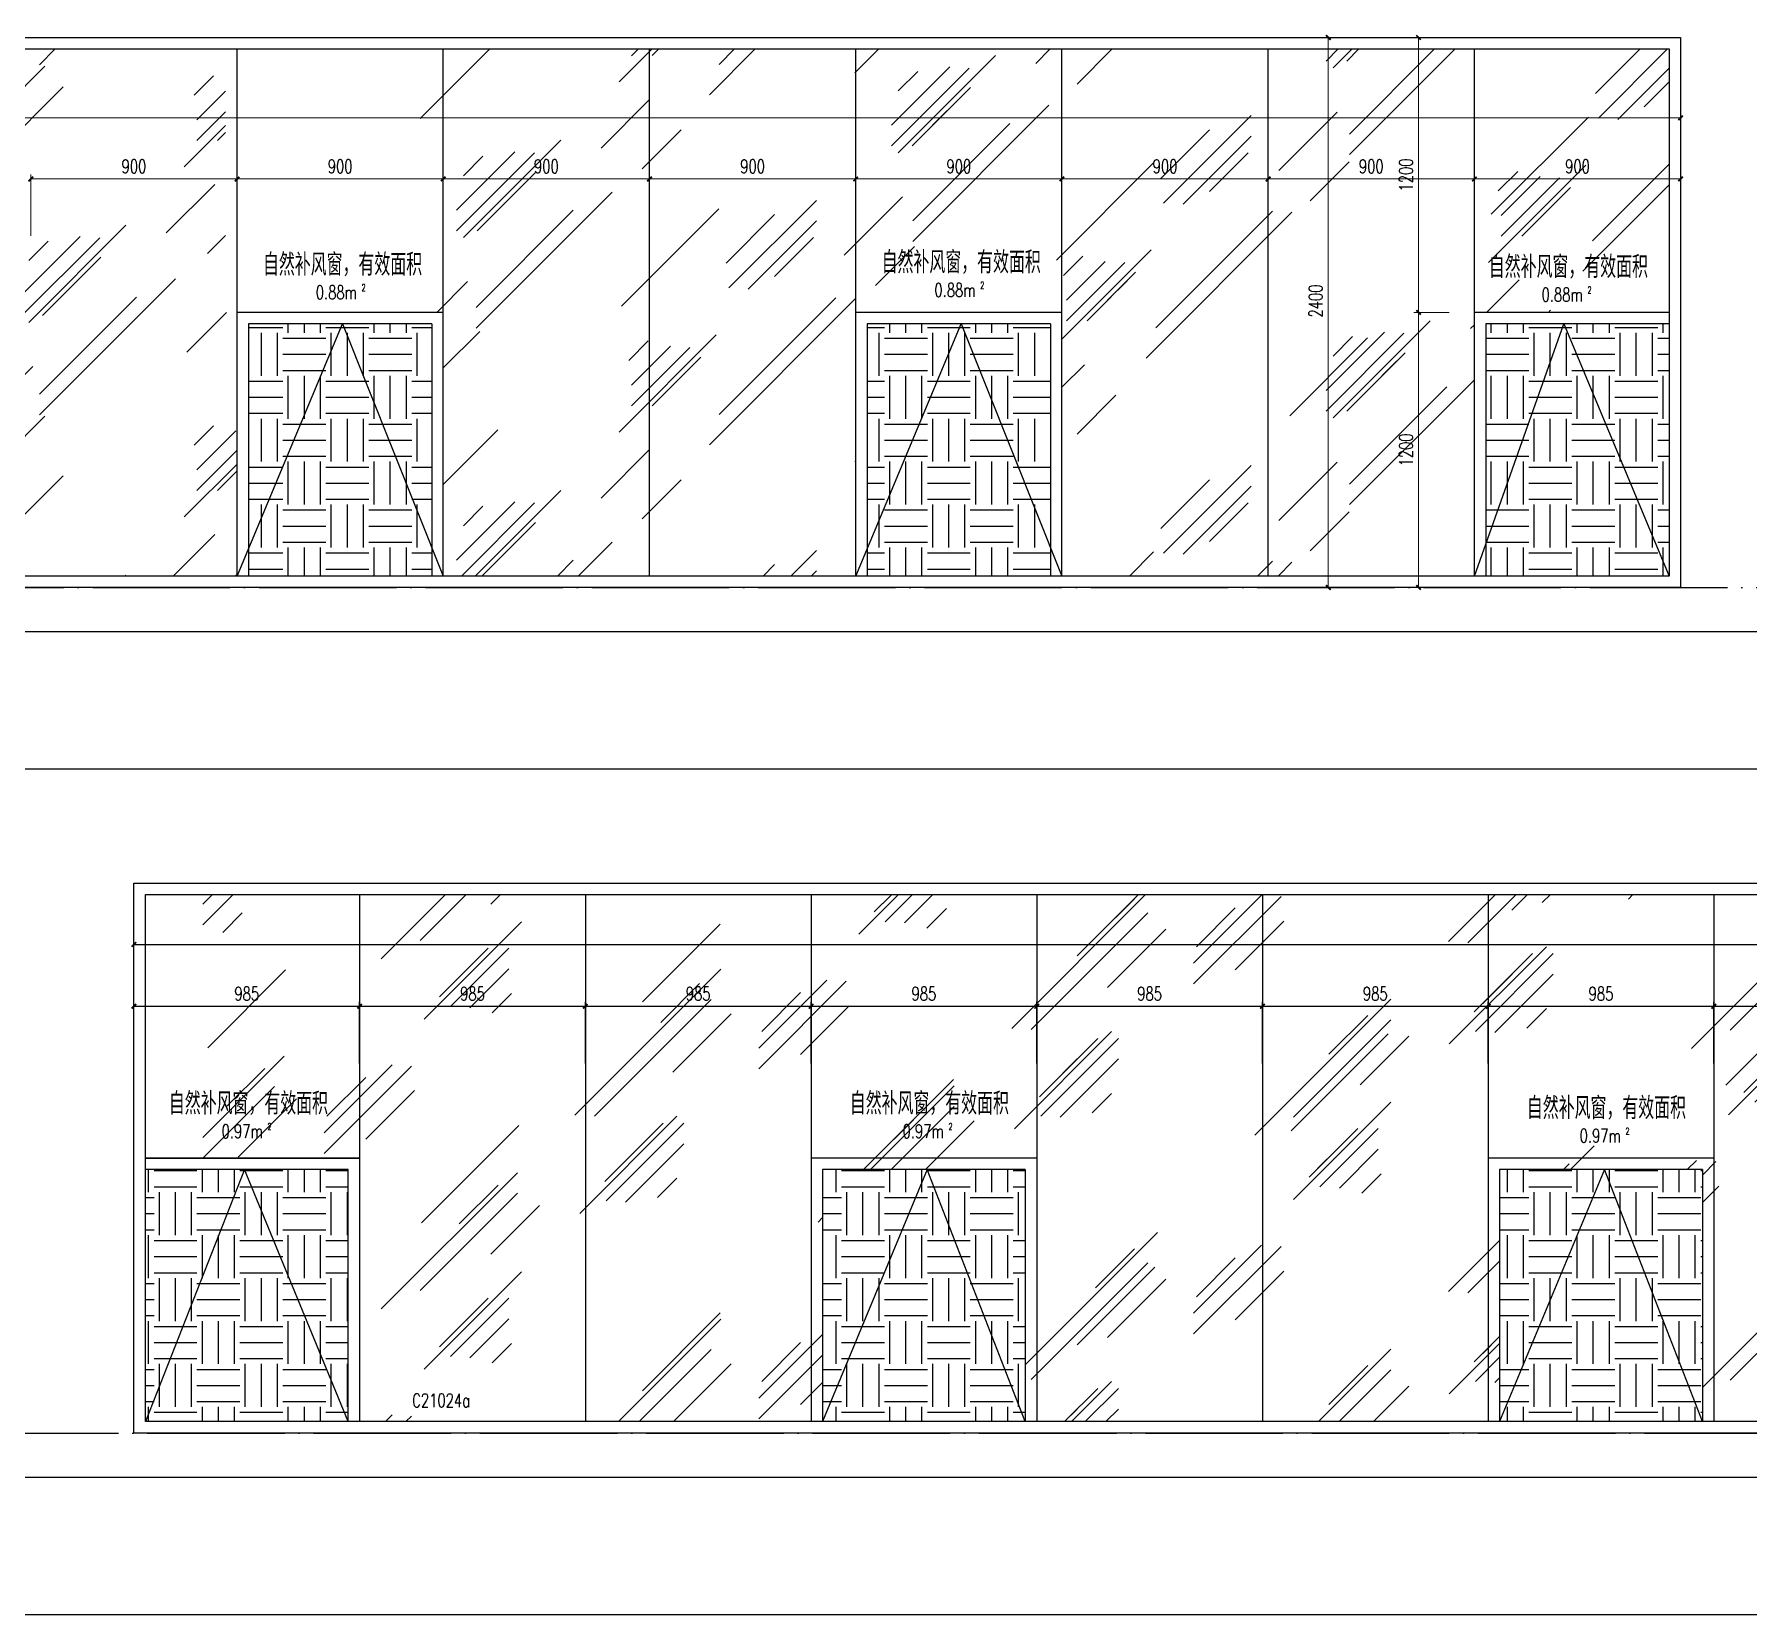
# Model space of a CAD drawing. Extents: x -4210259 to 293730, y -7499 to 868879.
# Drawn here: x -165335 to -157857, y 428820 to 435717 of the extents above; entities that cross this region are included whole.
import ezdxf

# ---------------------------------------------------------------- set-up
doc = ezdxf.new("R2010")
doc.units = 0
doc.header["$LTSCALE"] = 1000
doc.header["$MEASUREMENT"] = 0
doc.linetypes.add('DOTE', pattern=[2.42, 2, -0.2, 0.02, -0.2])
doc.layers.get('Defpoints').update_dxf_attribs({"color": 210})
for name, color, linetype in [('A-AXIS-DOTE', 14, 'DOTE'), ('A-CURTAIN', 134, 'Continuous'), ('A-LIN-V', 9, 'Continuous'), ('A-WINDOW', 140, 'Continuous'), ('A-门窗表显示尺寸', 160, 'Continuous'), ('SPACE_HATCH', 8, 'Continuous'), ('参考线', 8, 'Continuous')]:
    doc.layers.add(name, color=color, linetype=linetype)
doc.layers.add('A-WALL-HATCH', color=8, linetype='Continuous', lineweight=13)
doc.layers.add('A-加建区域', color=47, linetype='Continuous', plot=False)
doc.styles.add('_TCH_SPACE', font='SIMPLEX', dxfattribs={"height": 5, "bigfont": 'GBCBIG'})
doc.styles.add('A-DIM_T3', font='SIMPLEX', dxfattribs={"width": 0.705882, "bigfont": 'GBCBIG'})
doc.styles.add('A-STANDARD', font='SIMPLEX', dxfattribs={"bigfont": 'GBCBIG'})
doc.dimstyles.new('A-DIM&&20', dxfattribs={"dimtxt": 59.5, "dimasz": 20, "dimexe": 20, "dimexo": 20, "dimgap": 25.25, "dimtad": 1, "dimdec": 0, "dimzin": 0, "dimdsep": 46, "dimtxsty": 'A-DIM_T3', "dimblk": 'ARCHTICK', "dimcen": 0.09, "dimclrt": 7, "dimazin": 2, "dimtfac": 1, "dimtdec": 0, "dimtix": 1, "dimtmove": 2, "dimatfit": 3, "dimfxl": 0, "dimtolj": 1, "dimtzin": 0, "dimarcsym": 0})
pattern_1 = [(0, (0, 0), (187.5, 187.5), [187.5, -187.5]), (0, (0, 70.31), (187.5, 187.5), [187.5, -187.5]), (0, (0, 140.62), (187.5, 187.5), [187.5, -187.5]), (90, (23.44, 164.06), (-187.5, 187.5), [187.5, -187.5]), (90, (93.75, 164.06), (-187.5, 187.5), [187.5, -187.5]), (90, (164.06, 164.06), (-187.5, 187.5), [187.5, -187.5])]

# ---------------------------------------------------------------- blocks, each defined once
blk = doc.blocks.new('_ArchTick')
at = {"color": 0, "linetype": 'ByBlock', "const_width": 0.4}
blk.add_lwpolyline([(-0.5, -0.5), (0.5, 0.5)], dxfattribs=at)
blk = doc.blocks.new('*D1482')
at = {"layer": 'A-门窗表显示尺寸', "color": 0, "lineweight": -2}
for p, q in [((88599.3, 519122.5), (88599.3, 519390)), ((88599.3, 519370), (109599.3, 519370)), ((109599.3, 519122.5), (109599.3, 519390))]:
    blk.add_line(p, q, dxfattribs=at)
at = {"layer": 'Defpoints', "color": 0}
for p in [(109599.3, 519370), (88599.3, 519102.5), (109599.3, 519102.5)]:
    blk.add_point(p, dxfattribs=at)
at = {"layer": 'A-门窗表显示尺寸', "color": 0, "lineweight": -2, "xscale": 20, "yscale": 20, "zscale": 20, "rotation": 180}
blk.add_blockref('_ArchTick', (88599.3, 519370), dxfattribs=at)
at = {"layer": 'A-门窗表显示尺寸', "color": 0, "lineweight": -2, "xscale": 20, "yscale": 20, "zscale": 20}
blk.add_blockref('_ArchTick', (109599.3, 519370), dxfattribs=at)
at = {"layer": 'A-门窗表显示尺寸', "color": 7, "insert": (99099.3, 519425), "char_height": 59.5, "attachment_point": 5, "style": 'A-DIM_T3'}
blk.add_mtext('\\A1;21000', dxfattribs=at)
blk = doc.blocks.new('*D1497')
at = {"layer": 'A-门窗表显示尺寸', "color": 0, "lineweight": -2}
for p, q in [((95494.3, 518850), (95494.3, 519120)), ((95494.3, 519100), (96479.3, 519100)), ((96479.3, 518850), (96479.3, 519120))]:
    blk.add_line(p, q, dxfattribs=at)
at = {"layer": 'Defpoints', "color": 0}
for p in [(96479.3, 519100), (95494.3, 518830), (96479.3, 518830)]:
    blk.add_point(p, dxfattribs=at)
at = {"layer": 'A-门窗表显示尺寸', "color": 0, "lineweight": -2, "xscale": 20, "yscale": 20, "zscale": 20, "rotation": 180}
blk.add_blockref('_ArchTick', (95494.3, 519100), dxfattribs=at)
at = {"layer": 'A-门窗表显示尺寸', "color": 0, "lineweight": -2, "xscale": 20, "yscale": 20, "zscale": 20}
blk.add_blockref('_ArchTick', (96479.3, 519100), dxfattribs=at)
at = {"layer": 'A-门窗表显示尺寸', "color": 7, "insert": (95986.8, 519155), "char_height": 59.5, "attachment_point": 5, "style": 'A-DIM_T3'}
blk.add_mtext('\\A1;985', dxfattribs=at)
blk = doc.blocks.new('*D1498')
at = {"layer": 'A-门窗表显示尺寸', "color": 0, "lineweight": -2}
for p, q in [((94509.3, 518850), (94509.3, 519120)), ((94509.3, 519100), (95494.3, 519100)), ((95494.3, 518850), (95494.3, 519120))]:
    blk.add_line(p, q, dxfattribs=at)
at = {"layer": 'Defpoints', "color": 0}
for p in [(95494.3, 519100), (94509.3, 518830), (95494.3, 518830)]:
    blk.add_point(p, dxfattribs=at)
at = {"layer": 'A-门窗表显示尺寸', "color": 0, "lineweight": -2, "xscale": 20, "yscale": 20, "zscale": 20, "rotation": 180}
blk.add_blockref('_ArchTick', (94509.3, 519100), dxfattribs=at)
at = {"layer": 'A-门窗表显示尺寸', "color": 0, "lineweight": -2, "xscale": 20, "yscale": 20, "zscale": 20}
blk.add_blockref('_ArchTick', (95494.3, 519100), dxfattribs=at)
at = {"layer": 'A-门窗表显示尺寸', "color": 7, "insert": (95001.8, 519155), "char_height": 59.5, "attachment_point": 5, "style": 'A-DIM_T3'}
blk.add_mtext('\\A1;985', dxfattribs=at)
blk = doc.blocks.new('*D1499')
at = {"layer": 'A-门窗表显示尺寸', "color": 0, "lineweight": -2}
for p, q in [((93524.3, 518850), (93524.3, 519120)), ((93524.3, 519100), (94509.3, 519100)), ((94509.3, 518850), (94509.3, 519120))]:
    blk.add_line(p, q, dxfattribs=at)
at = {"layer": 'Defpoints', "color": 0}
for p in [(94509.3, 519100), (93524.3, 518830), (94509.3, 518830)]:
    blk.add_point(p, dxfattribs=at)
at = {"layer": 'A-门窗表显示尺寸', "color": 0, "lineweight": -2, "xscale": 20, "yscale": 20, "zscale": 20, "rotation": 180}
blk.add_blockref('_ArchTick', (93524.3, 519100), dxfattribs=at)
at = {"layer": 'A-门窗表显示尺寸', "color": 0, "lineweight": -2, "xscale": 20, "yscale": 20, "zscale": 20}
blk.add_blockref('_ArchTick', (94509.3, 519100), dxfattribs=at)
at = {"layer": 'A-门窗表显示尺寸', "color": 7, "insert": (94016.8, 519155), "char_height": 59.5, "attachment_point": 5, "style": 'A-DIM_T3'}
blk.add_mtext('\\A1;985', dxfattribs=at)
blk = doc.blocks.new('*D1500')
at = {"layer": 'A-门窗表显示尺寸', "color": 0, "lineweight": -2}
for p, q in [((92539.3, 518850), (92539.3, 519120)), ((92539.3, 519100), (93524.3, 519100)), ((93524.3, 518850), (93524.3, 519120))]:
    blk.add_line(p, q, dxfattribs=at)
at = {"layer": 'Defpoints', "color": 0}
for p in [(93524.3, 519100), (92539.3, 518830), (93524.3, 518830)]:
    blk.add_point(p, dxfattribs=at)
at = {"layer": 'A-门窗表显示尺寸', "color": 0, "lineweight": -2, "xscale": 20, "yscale": 20, "zscale": 20, "rotation": 180}
blk.add_blockref('_ArchTick', (92539.3, 519100), dxfattribs=at)
at = {"layer": 'A-门窗表显示尺寸', "color": 0, "lineweight": -2, "xscale": 20, "yscale": 20, "zscale": 20}
blk.add_blockref('_ArchTick', (93524.3, 519100), dxfattribs=at)
at = {"layer": 'A-门窗表显示尺寸', "color": 7, "insert": (93031.8, 519155), "char_height": 59.5, "attachment_point": 5, "style": 'A-DIM_T3'}
blk.add_mtext('\\A1;985', dxfattribs=at)
blk = doc.blocks.new('*D1501')
at = {"layer": 'A-门窗表显示尺寸', "color": 0, "lineweight": -2}
for p, q in [((91554.3, 518850), (91554.3, 519120)), ((91554.3, 519100), (92539.3, 519100)), ((92539.3, 518850), (92539.3, 519120))]:
    blk.add_line(p, q, dxfattribs=at)
at = {"layer": 'Defpoints', "color": 0}
for p in [(92539.3, 519100), (91554.3, 518830), (92539.3, 518830)]:
    blk.add_point(p, dxfattribs=at)
at = {"layer": 'A-门窗表显示尺寸', "color": 0, "lineweight": -2, "xscale": 20, "yscale": 20, "zscale": 20, "rotation": 180}
blk.add_blockref('_ArchTick', (91554.3, 519100), dxfattribs=at)
at = {"layer": 'A-门窗表显示尺寸', "color": 0, "lineweight": -2, "xscale": 20, "yscale": 20, "zscale": 20}
blk.add_blockref('_ArchTick', (92539.3, 519100), dxfattribs=at)
at = {"layer": 'A-门窗表显示尺寸', "color": 7, "insert": (92046.8, 519155), "char_height": 59.5, "attachment_point": 5, "style": 'A-DIM_T3'}
blk.add_mtext('\\A1;985', dxfattribs=at)
blk = doc.blocks.new('*D1502')
at = {"layer": 'A-门窗表显示尺寸', "color": 0, "lineweight": -2}
for p, q in [((90569.3, 518850), (90569.3, 519120)), ((90569.3, 519100), (91554.3, 519100)), ((91554.3, 518850), (91554.3, 519120))]:
    blk.add_line(p, q, dxfattribs=at)
at = {"layer": 'Defpoints', "color": 0}
for p in [(91554.3, 519100), (90569.3, 518830), (91554.3, 518830)]:
    blk.add_point(p, dxfattribs=at)
at = {"layer": 'A-门窗表显示尺寸', "color": 0, "lineweight": -2, "xscale": 20, "yscale": 20, "zscale": 20, "rotation": 180}
blk.add_blockref('_ArchTick', (90569.3, 519100), dxfattribs=at)
at = {"layer": 'A-门窗表显示尺寸', "color": 0, "lineweight": -2, "xscale": 20, "yscale": 20, "zscale": 20}
blk.add_blockref('_ArchTick', (91554.3, 519100), dxfattribs=at)
at = {"layer": 'A-门窗表显示尺寸', "color": 7, "insert": (91061.8, 519155), "char_height": 59.5, "attachment_point": 5, "style": 'A-DIM_T3'}
blk.add_mtext('\\A1;985', dxfattribs=at)
blk = doc.blocks.new('*D1503')
at = {"layer": 'A-门窗表显示尺寸', "color": 0, "lineweight": -2}
for p, q in [((89584.3, 518850), (89584.3, 519120)), ((89584.3, 519100), (90569.3, 519100)), ((90569.3, 518850), (90569.3, 519120))]:
    blk.add_line(p, q, dxfattribs=at)
at = {"layer": 'Defpoints', "color": 0}
for p in [(90569.3, 519100), (89584.3, 518830), (90569.3, 518830)]:
    blk.add_point(p, dxfattribs=at)
at = {"layer": 'A-门窗表显示尺寸', "color": 0, "lineweight": -2, "xscale": 20, "yscale": 20, "zscale": 20, "rotation": 180}
blk.add_blockref('_ArchTick', (89584.3, 519100), dxfattribs=at)
at = {"layer": 'A-门窗表显示尺寸', "color": 0, "lineweight": -2, "xscale": 20, "yscale": 20, "zscale": 20}
blk.add_blockref('_ArchTick', (90569.3, 519100), dxfattribs=at)
at = {"layer": 'A-门窗表显示尺寸', "color": 7, "insert": (90076.8, 519155), "char_height": 59.5, "attachment_point": 5, "style": 'A-DIM_T3'}
blk.add_mtext('\\A1;985', dxfattribs=at)
blk = doc.blocks.new('*D1504')
at = {"layer": 'A-门窗表显示尺寸', "color": 0, "lineweight": -2}
for p, q in [((88599.3, 518850), (88599.3, 519120)), ((88599.3, 519100), (89584.3, 519100)), ((89584.3, 518850), (89584.3, 519120))]:
    blk.add_line(p, q, dxfattribs=at)
at = {"layer": 'Defpoints', "color": 0}
for p in [(89584.3, 519100), (88599.3, 518830), (89584.3, 518830)]:
    blk.add_point(p, dxfattribs=at)
at = {"layer": 'A-门窗表显示尺寸', "color": 0, "lineweight": -2, "xscale": 20, "yscale": 20, "zscale": 20, "rotation": 180}
blk.add_blockref('_ArchTick', (88599.3, 519100), dxfattribs=at)
at = {"layer": 'A-门窗表显示尺寸', "color": 0, "lineweight": -2, "xscale": 20, "yscale": 20, "zscale": 20}
blk.add_blockref('_ArchTick', (89584.3, 519100), dxfattribs=at)
at = {"layer": 'A-门窗表显示尺寸', "color": 7, "insert": (89091.8, 519155), "char_height": 59.5, "attachment_point": 5, "style": 'A-DIM_T3'}
blk.add_mtext('\\A1;985', dxfattribs=at)
blk = doc.blocks.new('*D1455')
at = {"layer": 'A-门窗表显示尺寸', "color": 0, "lineweight": -2}
for p, q in [((-182799.3, 543090.6), (-182799.3, 543358.1)), ((-161899.3, 543090.6), (-161899.3, 543358.1)), ((-182799.3, 543338.1), (-161899.3, 543338.1))]:
    blk.add_line(p, q, dxfattribs=at)
at = {"layer": 'Defpoints', "color": 0}
for p in [(-161899.3, 543338.1), (-182799.3, 543070.6), (-161899.3, 543070.6)]:
    blk.add_point(p, dxfattribs=at)
at = {"layer": 'A-门窗表显示尺寸', "color": 0, "lineweight": -2, "xscale": 20, "yscale": 20, "zscale": 20, "rotation": 180}
blk.add_blockref('_ArchTick', (-182799.3, 543338.1), dxfattribs=at)
at = {"layer": 'A-门窗表显示尺寸', "color": 0, "lineweight": -2, "xscale": 20, "yscale": 20, "zscale": 20}
blk.add_blockref('_ArchTick', (-161899.3, 543338.1), dxfattribs=at)
at = {"layer": 'A-门窗表显示尺寸', "color": 7, "insert": (-172349.3, 543393.1), "char_height": 59.5, "attachment_point": 5, "style": 'A-DIM_T3'}
blk.add_mtext('\\A1;20900', dxfattribs=at)
blk = doc.blocks.new('*D1456')
at = {"layer": 'A-门窗表显示尺寸', "color": 0, "lineweight": -2}
for p, q in [((-162909.3, 542489.4), (-163063.1, 542489.4)), ((-163043.1, 541289.4), (-163043.1, 542489.4)), ((-162909.3, 541289.4), (-163063.1, 541289.4))]:
    blk.add_line(p, q, dxfattribs=at)
at = {"layer": 'Defpoints', "color": 0}
for p in [(-163043.1, 542489.4), (-162889.3, 542489.4), (-162889.3, 541289.4)]:
    blk.add_point(p, dxfattribs=at)
at = {"layer": 'A-门窗表显示尺寸', "color": 0, "lineweight": -2, "xscale": 20, "yscale": 20, "zscale": 20}
for p, rotation in [((-163043.1, 542489.4), 90), ((-163043.1, 541289.4), 270)]:
    blk.add_blockref('_ArchTick', p, dxfattribs=dict(at, rotation=rotation))
at = {"layer": 'A-门窗表显示尺寸', "color": 7, "insert": (-163098.1, 541889.4), "char_height": 59.5, "attachment_point": 5, "rotation": 90, "style": 'A-DIM_T3'}
blk.add_mtext('\\A1;1200', dxfattribs=at)
blk = doc.blocks.new('*D1457')
at = {"layer": 'A-门窗表显示尺寸', "color": 0, "lineweight": -2}
for p, q in [((-162909.3, 543689.4), (-163063.1, 543689.4)), ((-163043.1, 542489.4), (-163043.1, 543689.4)), ((-162909.3, 542489.4), (-163063.1, 542489.4))]:
    blk.add_line(p, q, dxfattribs=at)
at = {"layer": 'Defpoints', "color": 0}
for p in [(-163043.1, 543689.4), (-162889.3, 543689.4), (-162889.3, 542489.4)]:
    blk.add_point(p, dxfattribs=at)
at = {"layer": 'A-门窗表显示尺寸', "color": 0, "lineweight": -2, "xscale": 20, "yscale": 20, "zscale": 20}
for p, rotation in [((-163043.1, 543689.4), 90), ((-163043.1, 542489.4), 270)]:
    blk.add_blockref('_ArchTick', p, dxfattribs=dict(at, rotation=rotation))
at = {"layer": 'A-门窗表显示尺寸', "color": 7, "insert": (-163098.1, 543089.4), "char_height": 59.5, "attachment_point": 5, "rotation": 90, "style": 'A-DIM_T3'}
blk.add_mtext('\\A1;1200', dxfattribs=at)
blk = doc.blocks.new('*D1458')
at = {"layer": 'A-门窗表显示尺寸', "color": 0, "lineweight": -2}
for p, q in [((-162799.3, 542824.5), (-162799.3, 543091.9)), ((-162799.3, 543071.9), (-161899.3, 543071.9)), ((-161899.3, 542824.5), (-161899.3, 543091.9))]:
    blk.add_line(p, q, dxfattribs=at)
at = {"layer": 'Defpoints', "color": 0}
for p in [(-161899.3, 543071.9), (-162799.3, 542804.5), (-161899.3, 542804.5)]:
    blk.add_point(p, dxfattribs=at)
at = {"layer": 'A-门窗表显示尺寸', "color": 0, "lineweight": -2, "xscale": 20, "yscale": 20, "zscale": 20, "rotation": 180}
blk.add_blockref('_ArchTick', (-162799.3, 543071.9), dxfattribs=at)
at = {"layer": 'A-门窗表显示尺寸', "color": 0, "lineweight": -2, "xscale": 20, "yscale": 20, "zscale": 20}
blk.add_blockref('_ArchTick', (-161899.3, 543071.9), dxfattribs=at)
at = {"layer": 'A-门窗表显示尺寸', "color": 7, "insert": (-162349.3, 543126.9), "char_height": 59.5, "attachment_point": 5, "style": 'A-DIM_T3'}
blk.add_mtext('\\A1;900', dxfattribs=at)
blk = doc.blocks.new('*D1459')
at = {"layer": 'A-门窗表显示尺寸', "color": 0, "lineweight": -2}
for p, q in [((-163699.3, 542824.5), (-163699.3, 543091.9)), ((-163699.3, 543071.9), (-162799.3, 543071.9)), ((-162799.3, 542824.5), (-162799.3, 543091.9))]:
    blk.add_line(p, q, dxfattribs=at)
at = {"layer": 'Defpoints', "color": 0}
for p in [(-162799.3, 543071.9), (-163699.3, 542804.5), (-162799.3, 542804.5)]:
    blk.add_point(p, dxfattribs=at)
at = {"layer": 'A-门窗表显示尺寸', "color": 0, "lineweight": -2, "xscale": 20, "yscale": 20, "zscale": 20, "rotation": 180}
blk.add_blockref('_ArchTick', (-163699.3, 543071.9), dxfattribs=at)
at = {"layer": 'A-门窗表显示尺寸', "color": 0, "lineweight": -2, "xscale": 20, "yscale": 20, "zscale": 20}
blk.add_blockref('_ArchTick', (-162799.3, 543071.9), dxfattribs=at)
at = {"layer": 'A-门窗表显示尺寸', "color": 7, "insert": (-163249.3, 543126.9), "char_height": 59.5, "attachment_point": 5, "style": 'A-DIM_T3'}
blk.add_mtext('\\A1;900', dxfattribs=at)
blk = doc.blocks.new('*D1460')
at = {"layer": 'A-门窗表显示尺寸', "color": 0, "lineweight": -2}
for p, q in [((-164599.3, 542824.5), (-164599.3, 543091.9)), ((-164599.3, 543071.9), (-163699.3, 543071.9)), ((-163699.3, 542824.5), (-163699.3, 543091.9))]:
    blk.add_line(p, q, dxfattribs=at)
at = {"layer": 'Defpoints', "color": 0}
for p in [(-163699.3, 543071.9), (-164599.3, 542804.5), (-163699.3, 542804.5)]:
    blk.add_point(p, dxfattribs=at)
at = {"layer": 'A-门窗表显示尺寸', "color": 0, "lineweight": -2, "xscale": 20, "yscale": 20, "zscale": 20, "rotation": 180}
blk.add_blockref('_ArchTick', (-164599.3, 543071.9), dxfattribs=at)
at = {"layer": 'A-门窗表显示尺寸', "color": 0, "lineweight": -2, "xscale": 20, "yscale": 20, "zscale": 20}
blk.add_blockref('_ArchTick', (-163699.3, 543071.9), dxfattribs=at)
at = {"layer": 'A-门窗表显示尺寸', "color": 7, "insert": (-164149.3, 543126.9), "char_height": 59.5, "attachment_point": 5, "style": 'A-DIM_T3'}
blk.add_mtext('\\A1;900', dxfattribs=at)
blk = doc.blocks.new('*D1461')
at = {"layer": 'A-门窗表显示尺寸', "color": 0, "lineweight": -2}
for p, q in [((-165499.3, 542824.5), (-165499.3, 543091.9)), ((-165499.3, 543071.9), (-164599.3, 543071.9)), ((-164599.3, 542824.5), (-164599.3, 543091.9))]:
    blk.add_line(p, q, dxfattribs=at)
at = {"layer": 'Defpoints', "color": 0}
for p in [(-164599.3, 543071.9), (-165499.3, 542804.5), (-164599.3, 542804.5)]:
    blk.add_point(p, dxfattribs=at)
at = {"layer": 'A-门窗表显示尺寸', "color": 0, "lineweight": -2, "xscale": 20, "yscale": 20, "zscale": 20, "rotation": 180}
blk.add_blockref('_ArchTick', (-165499.3, 543071.9), dxfattribs=at)
at = {"layer": 'A-门窗表显示尺寸', "color": 0, "lineweight": -2, "xscale": 20, "yscale": 20, "zscale": 20}
blk.add_blockref('_ArchTick', (-164599.3, 543071.9), dxfattribs=at)
at = {"layer": 'A-门窗表显示尺寸', "color": 7, "insert": (-165049.3, 543126.9), "char_height": 59.5, "attachment_point": 5, "style": 'A-DIM_T3'}
blk.add_mtext('\\A1;900', dxfattribs=at)
blk = doc.blocks.new('*D1462')
at = {"layer": 'A-门窗表显示尺寸', "color": 0, "lineweight": -2}
for p, q in [((-166399.3, 542824.5), (-166399.3, 543091.9)), ((-166399.3, 543071.9), (-165499.3, 543071.9)), ((-165499.3, 542824.5), (-165499.3, 543091.9))]:
    blk.add_line(p, q, dxfattribs=at)
at = {"layer": 'Defpoints', "color": 0}
for p in [(-165499.3, 543071.9), (-166399.3, 542804.5), (-165499.3, 542804.5)]:
    blk.add_point(p, dxfattribs=at)
at = {"layer": 'A-门窗表显示尺寸', "color": 0, "lineweight": -2, "xscale": 20, "yscale": 20, "zscale": 20, "rotation": 180}
blk.add_blockref('_ArchTick', (-166399.3, 543071.9), dxfattribs=at)
at = {"layer": 'A-门窗表显示尺寸', "color": 0, "lineweight": -2, "xscale": 20, "yscale": 20, "zscale": 20}
blk.add_blockref('_ArchTick', (-165499.3, 543071.9), dxfattribs=at)
at = {"layer": 'A-门窗表显示尺寸', "color": 7, "insert": (-165949.3, 543126.9), "char_height": 59.5, "attachment_point": 5, "style": 'A-DIM_T3'}
blk.add_mtext('\\A1;900', dxfattribs=at)
blk = doc.blocks.new('*D1463')
at = {"layer": 'A-门窗表显示尺寸', "color": 0, "lineweight": -2}
for p, q in [((-167299.3, 542824.5), (-167299.3, 543091.9)), ((-167299.3, 543071.9), (-166399.3, 543071.9)), ((-166399.3, 542824.5), (-166399.3, 543091.9))]:
    blk.add_line(p, q, dxfattribs=at)
at = {"layer": 'Defpoints', "color": 0}
for p in [(-166399.3, 543071.9), (-167299.3, 542804.5), (-166399.3, 542804.5)]:
    blk.add_point(p, dxfattribs=at)
at = {"layer": 'A-门窗表显示尺寸', "color": 0, "lineweight": -2, "xscale": 20, "yscale": 20, "zscale": 20, "rotation": 180}
blk.add_blockref('_ArchTick', (-167299.3, 543071.9), dxfattribs=at)
at = {"layer": 'A-门窗表显示尺寸', "color": 0, "lineweight": -2, "xscale": 20, "yscale": 20, "zscale": 20}
blk.add_blockref('_ArchTick', (-166399.3, 543071.9), dxfattribs=at)
at = {"layer": 'A-门窗表显示尺寸', "color": 7, "insert": (-166849.3, 543126.9), "char_height": 59.5, "attachment_point": 5, "style": 'A-DIM_T3'}
blk.add_mtext('\\A1;900', dxfattribs=at)
blk = doc.blocks.new('*D1464')
at = {"layer": 'A-门窗表显示尺寸', "color": 0, "lineweight": -2}
for p, q in [((-168199.3, 542824.5), (-168199.3, 543091.9)), ((-168199.3, 543071.9), (-167299.3, 543071.9)), ((-167299.3, 542824.5), (-167299.3, 543091.9))]:
    blk.add_line(p, q, dxfattribs=at)
at = {"layer": 'Defpoints', "color": 0}
for p in [(-167299.3, 543071.9), (-168199.3, 542804.5), (-167299.3, 542804.5)]:
    blk.add_point(p, dxfattribs=at)
at = {"layer": 'A-门窗表显示尺寸', "color": 0, "lineweight": -2, "xscale": 20, "yscale": 20, "zscale": 20, "rotation": 180}
blk.add_blockref('_ArchTick', (-168199.3, 543071.9), dxfattribs=at)
at = {"layer": 'A-门窗表显示尺寸', "color": 0, "lineweight": -2, "xscale": 20, "yscale": 20, "zscale": 20}
blk.add_blockref('_ArchTick', (-167299.3, 543071.9), dxfattribs=at)
at = {"layer": 'A-门窗表显示尺寸', "color": 7, "insert": (-167749.3, 543126.9), "char_height": 59.5, "attachment_point": 5, "style": 'A-DIM_T3'}
blk.add_mtext('\\A1;900', dxfattribs=at)
blk = doc.blocks.new('*D1465')
at = {"layer": 'A-门窗表显示尺寸', "color": 0, "lineweight": -2}
for p, q in [((-169099.3, 542824.5), (-169099.3, 543091.9)), ((-169099.3, 543071.9), (-168199.3, 543071.9)), ((-168199.3, 542824.5), (-168199.3, 543091.9))]:
    blk.add_line(p, q, dxfattribs=at)
at = {"layer": 'Defpoints', "color": 0}
for p in [(-168199.3, 543071.9), (-169099.3, 542804.5), (-168199.3, 542804.5)]:
    blk.add_point(p, dxfattribs=at)
at = {"layer": 'A-门窗表显示尺寸', "color": 0, "lineweight": -2, "xscale": 20, "yscale": 20, "zscale": 20, "rotation": 180}
blk.add_blockref('_ArchTick', (-169099.3, 543071.9), dxfattribs=at)
at = {"layer": 'A-门窗表显示尺寸', "color": 0, "lineweight": -2, "xscale": 20, "yscale": 20, "zscale": 20}
blk.add_blockref('_ArchTick', (-168199.3, 543071.9), dxfattribs=at)
at = {"layer": 'A-门窗表显示尺寸', "color": 7, "insert": (-168649.3, 543126.9), "char_height": 59.5, "attachment_point": 5, "style": 'A-DIM_T3'}
blk.add_mtext('\\A1;900', dxfattribs=at)
blk = doc.blocks.new('*D1481')
at = {"layer": 'A-门窗表显示尺寸', "color": 0, "lineweight": -2}
for p, q in [((-163189.3, 543689.4), (-163456.8, 543689.4)), ((-163436.8, 541289.4), (-163436.8, 543689.4)), ((-163189.3, 541289.4), (-163456.8, 541289.4))]:
    blk.add_line(p, q, dxfattribs=at)
at = {"layer": 'Defpoints', "color": 0}
for p in [(-163436.8, 543689.4), (-163169.3, 543689.4), (-163169.3, 541289.4)]:
    blk.add_point(p, dxfattribs=at)
at = {"layer": 'A-门窗表显示尺寸', "color": 0, "lineweight": -2, "xscale": 20, "yscale": 20, "zscale": 20}
for p, rotation in [((-163436.8, 543689.4), 90), ((-163436.8, 541289.4), 270)]:
    blk.add_blockref('_ArchTick', p, dxfattribs=dict(at, rotation=rotation))
at = {"layer": 'A-门窗表显示尺寸', "color": 7, "insert": (-163491.8, 542539.4), "char_height": 59.5, "attachment_point": 5, "rotation": 90, "style": 'A-DIM_T3'}
blk.add_mtext('\\A1;2400', dxfattribs=at)
blk = doc.blocks.new('ry56')
blk.add_wipeout([(88599.3, 517237.5), (109599.3, 517237.5), (109599.3, 519637.5), (88599.3, 519637.5)]).dxf.layer = '参考线'
at = {"layer": 'A-WALL-HATCH'}
h = blk.add_hatch(dxfattribs=at)
h.set_pattern_fill('玻璃2', color=256, scale=100, angle=180)
h.set_pattern_definition([(225, (298528.7, -10610), (-2e-13, -1527.3506), [600, -360, 600, -360, 240, -523.2816]), (225, (298558.7, -10640), (-2e-13, -1527.3506), [480, -600, 360, -360, 420, -463.2816]), (225, (298558.7, -10730), (-2e-13, -1527.3506), [360, -720, 240, -360, 540, -463.2816]), (225, (298468.7, -10640), (-2e-13, -1527.3506), [360, -720, 300, -1303.2815]), (225, (298378.7, -10730), (-2e-13, -1527.3506), [180, -900, 120, -1483.2815]), (225, (298528.7, -10880), (-2e-13, -1527.3506), [120, -900, 120, -480, 300, -763.2816]), (225, (297988.7, -10790), (-2e-13, -1527.3506), [600, -900, 720, -475.2816]), (225, (297988.7, -10700), (-2e-13, -1527.3506), [840, -600, 900, -355.2816]), (225, (297838.7, -10820), (2e-13, 1697.0563), [600, -840, 480, -763.2816]), (225, (297928.7, -11000), (-2e-13, -1527.3506), [300, -1200, 360, -823.2816]), (225, (297748.7, -10910), (-2e-13, -1527.3506), [240, -1200, 240, -1003.2815])])
h.paths.add_polyline_path([(88899.3, 518387.5), (89534.3, 518387.5), (89534.3, 517287.5), (91604.3, 517287.5), (91604.3, 518387.5), (92489.3, 518387.5), (92489.3, 517287.5), (94559.3, 517287.5), (94559.3, 518387.5), (95444.3, 518387.5), (95444.3, 517287.5), (98449.3, 517287.5), (98449.3, 518437.5), (99749.3, 518437.5), (99749.3, 517287.5), (102754.3, 517287.5), (102754.3, 518387.5), (103639.3, 518387.5), (103639.3, 517287.5), (105709.3, 517287.5), (105709.3, 518387.5), (106594.3, 518387.5), (106594.3, 517287.5), (108614.3, 517287.5), (108614.3, 518437.5), (109599.3, 518437.5), (109599.3, 519587.5), (88899.3, 519587.5)])
at = {"layer": 'SPACE_HATCH'}
h = blk.add_hatch(dxfattribs=at)
h.set_pattern_fill('土壤', color=256, scale=50, style=0)
h.set_pattern_definition(pattern_1)
h.paths.add_polyline_path([(88649.3, 518387.5), (89534.3, 518387.5), (89534.3, 517287.5), (88649.3, 517287.5)])
h = blk.add_hatch(dxfattribs=at)
h.set_pattern_fill('土壤', color=256, scale=50, style=0)
h.set_pattern_definition(pattern_1)
h.paths.add_polyline_path([(91604.3, 518387.5), (92489.3, 518387.5), (92489.3, 517287.5), (91604.3, 517287.5)])
h = blk.add_hatch(dxfattribs=at)
h.set_pattern_fill('土壤', color=256, scale=50, style=0)
h.set_pattern_definition(pattern_1)
h.paths.add_polyline_path([(94559.3, 518387.5), (95444.3, 518387.5), (95444.3, 517287.5), (94559.3, 517287.5)])
at = {"layer": 'A-WINDOW'}
for p, q in [((88599.3, 517287.5), (88599.3, 519587.5)), ((89584.3, 519587.5), (89584.3, 517287.5)), ((90569.3, 519587.5), (90569.3, 517287.5)), ((91554.3, 519587.5), (91554.3, 517287.5)), ((92539.3, 519587.5), (92539.3, 517287.5)), ((93524.3, 519587.5), (93524.3, 517287.5)), ((94509.3, 519587.5), (94509.3, 517287.5)), ((95494.3, 519587.5), (95494.3, 517287.5)), ((89584.3, 518437.5), (88649.3, 518437.5)), ((88649.3, 518437.5), (89584.3, 518437.5)), ((89534.3, 518387.5), (88649.3, 518387.5)), ((89534.3, 517287.5), (89534.3, 518387.5)), ((92539.3, 518437.5), (91554.3, 518437.5)), ((92489.3, 518387.5), (91604.3, 518387.5)), ((91604.3, 518387.5), (91604.3, 517287.5)), ((92489.3, 518387.5), (92489.3, 517287.5)), ((95494.3, 518437.5), (94509.3, 518437.5)), ((95444.3, 518387.5), (94559.3, 518387.5)), ((94559.3, 518387.5), (94559.3, 517287.5)), ((95444.3, 518387.5), (95444.3, 517287.5))]:
    blk.add_line(p, q, dxfattribs=at)
for points in [[(109599.3, 517237.5), (88599.3, 517237.5), (88599.3, 519637.5), (109599.3, 519637.5)], [(109549.3, 517287.5), (88649.3, 517287.5), (88649.3, 519587.5), (109549.3, 519587.5)]]:
    blk.add_lwpolyline(points, close=True, dxfattribs=at)
for points in [[(89534.3, 517287.5), (89081.8, 518387.5), (88649.3, 517287.5)], [(92489.3, 517287.5), (92061.8, 518387.5), (91604.3, 517287.5)], [(95444.3, 517287.5), (95016.8, 518387.5), (94559.3, 517287.5)]]:
    blk.add_lwpolyline(points, dxfattribs=at)
at = {"layer": 'A-加建区域', "style": '_TCH_SPACE'}
for p in [(88751.7, 518627.5), (91723.5, 518627.5), (94678.5, 518607.5)]:
    blk.add_text('自然补风窗，有效面积', height=96.45, dxfattribs=at).set_placement(p)
at = {"layer": 'A-加建区域', "style": '_TCH_SPACE', "width": 0.705882}
for s, height, p in [('0.97m', 59.5, (88981.9, 518525.1)), ('2', 29.8, (89181.9, 518560.1)), ('0.97m', 59.5, (91953.8, 518525.1)), ('2', 29.8, (92153.8, 518560.1)), ('0.97m', 59.5, (94908.8, 518505.1)), ('2', 29.8, (95108.8, 518540.1))]:
    blk.add_text(s, height=height, dxfattribs=at).set_placement(p)
at = {"layer": 'A-门窗表显示尺寸', "color": 1, "style": 'A-STANDARD', "width": 0.705882}
blk.add_text('C21024a', height=59.5, dxfattribs=at).set_placement((89813.9, 517350))
at = {"layer": 'A-门窗表显示尺寸'}
dim = blk.add_linear_dim(base=(109599.3, 519370), p1=(88599.3, 519102.5), p2=(109599.3, 519102.5), angle=0, dimstyle='A-DIM&&20', dxfattribs=at)
dim.commit()
dim.dimension.update_dxf_attribs({"geometry": '*D1482', "text_midpoint": (99099.3, 519425), "dimtype": 161})
for p1, p2, picture, middle in [((88599.3, 518830), (89584.3, 518830), '*D1504', (89091.8, 519155)), ((89584.3, 518830), (90569.3, 518830), '*D1503', (90076.8, 519155)), ((90569.3, 518830), (91554.3, 518830), '*D1502', (91061.8, 519155)), ((91554.3, 518830), (92539.3, 518830), '*D1501', (92046.8, 519155)), ((92539.3, 518830), (93524.3, 518830), '*D1500', (93031.8, 519155)), ((93524.3, 518830), (94509.3, 518830), '*D1499', (94016.8, 519155)), ((94509.3, 518830), (95494.3, 518830), '*D1498', (95001.8, 519155)), ((95494.3, 518830), (96479.3, 518830), '*D1497', (95986.8, 519155))]:
    dim = blk.add_aligned_dim(p1=p1, p2=p2, distance=270, dimstyle='A-DIM&&20', dxfattribs=at)
    dim.commit()
    dim.dimension.update_dxf_attribs({"geometry": picture, "text_midpoint": middle})
blk = doc.blocks.new('rrr')
blk.add_wipeout([(-182799.3, 541289.4), (-161899.3, 541289.4), (-161899.3, 543689.4), (-182799.3, 543689.4)]).dxf.layer = '参考线'
at = {"layer": 'A-WALL-HATCH'}
h = blk.add_hatch(dxfattribs=at)
h.set_pattern_fill('玻璃2', color=256, scale=100, angle=180)
h.set_pattern_definition([(45, (1223512.4, 24111.9), (0, 1527.35065), [600, -360, 600, -360, 240, -523.2816]), (45, (1223482.4, 24141.9), (0, 1527.35065), [480, -600, 360, -360, 420, -463.2816]), (45, (1223482.4, 24231.9), (0, 1527.35065), [360, -720, 240, -360, 540, -463.2816]), (45, (1223572.4, 24141.9), (0, 1527.35065), [360, -720, 300, -1303.2815]), (45, (1223662.4, 24231.9), (0, 1527.35065), [180, -900, 120, -1483.2815]), (45, (1223512.4, 24381.9), (0, 1527.35065), [120, -900, 120, -480, 300, -763.2816]), (45, (1224052.4, 24291.9), (0, 1527.35065), [600, -900, 720, -475.2816]), (45, (1224052.4, 24201.9), (0, 1527.35065), [840, -600, 900, -355.2816]), (45, (1224202.4, 24321.9), (0, -1697.0563), [600, -840, 480, -763.2816]), (45, (1224112.4, 24501.9), (0, 1527.35065), [300, -1200, 360, -823.2816]), (45, (1224292.4, 24411.9), (0, 1527.35065), [240, -1200, 240, -1003.2815])])
h.paths.add_polyline_path([(-177399.3, 541339.4), (-177399.3, 542489.4), (-177249.3, 542489.4), (-177249.3, 543639.4), (-182749.3, 543639.4), (-182749.3, 542489.4), (-181899.3, 542489.4), (-181899.3, 541339.4), (-180099.3, 541339.4), (-180099.3, 542489.4), (-179199.3, 542489.4), (-179199.3, 541339.4)])
h.paths.add_polyline_path([(-168199.3, 541339.4), (-168199.3, 542489.4), (-168249.3, 542489.4), (-168249.3, 543639.4), (-171949.3, 543639.4), (-171949.3, 542489.4), (-172749.3, 542489.4), (-172749.3, 543639.4), (-176449.3, 543639.4), (-176449.3, 542489.4), (-176499.3, 542489.4), (-176499.3, 541339.4), (-174699.3, 541339.4), (-174699.3, 542489.4), (-173799.3, 542489.4), (-173799.3, 541339.4), (-170899.3, 541339.4), (-170899.3, 542489.4), (-169999.3, 542489.4), (-169999.3, 541339.4)])
h.paths.add_polyline_path([(-162799.3, 541339.4), (-162799.3, 542489.4), (-161949.3, 542489.4), (-161949.3, 543639.4), (-167449.3, 543639.4), (-167449.3, 542489.4), (-167299.3, 542489.4), (-167299.3, 541339.4), (-165499.3, 541339.4), (-165499.3, 542489.4), (-164599.3, 542489.4), (-164599.3, 541339.4)])
at = {"layer": 'SPACE_HATCH'}
h = blk.add_hatch(dxfattribs=at)
h.set_pattern_fill('土壤', color=256, scale=50, style=0)
h.set_pattern_definition(pattern_1)
h.paths.add_polyline_path([(-167349.3, 542439.4), (-168149.3, 542439.4), (-168149.3, 541339.4), (-167349.3, 541339.4)])
h = blk.add_hatch(dxfattribs=at)
h.set_pattern_fill('土壤', color=256, scale=50, style=0)
h.set_pattern_definition(pattern_1)
h.paths.add_polyline_path([(-164649.3, 542439.4), (-165449.3, 542439.4), (-165449.3, 541339.4), (-164649.3, 541339.4)])
h = blk.add_hatch(dxfattribs=at)
h.set_pattern_fill('土壤', color=256, scale=50, style=0)
h.set_pattern_definition(pattern_1)
h.paths.add_polyline_path([(-161949.3, 542439.4), (-162749.3, 542439.4), (-162749.3, 541339.4), (-161949.3, 541339.4)])
at = {"layer": 'A-WINDOW'}
for p, q in [((-168199.3, 541339.4), (-168199.3, 543639.4)), ((-167299.3, 541339.4), (-167299.3, 543639.4)), ((-166399.3, 541339.4), (-166399.3, 543639.4)), ((-165499.3, 541339.4), (-165499.3, 543639.4)), ((-164599.3, 541339.4), (-164599.3, 543639.4)), ((-163699.3, 541339.4), (-163699.3, 543639.4)), ((-162799.3, 541339.4), (-162799.3, 543639.4)), ((-167299.3, 542489.4), (-168199.3, 542489.4)), ((-164599.3, 542489.4), (-165499.3, 542489.4)), ((-161949.3, 542489.4), (-162799.3, 542489.4)), ((-168149.3, 542439.4), (-168149.3, 541339.4)), ((-167349.3, 542439.4), (-168149.3, 542439.4)), ((-167349.3, 542439.4), (-167349.3, 541339.4)), ((-164649.3, 542439.4), (-165449.3, 542439.4)), ((-165449.3, 542439.4), (-165449.3, 541339.4)), ((-164649.3, 542439.4), (-164649.3, 541339.4)), ((-161949.3, 542439.4), (-162749.3, 542439.4)), ((-162749.3, 542439.4), (-162749.3, 541339.4))]:
    blk.add_line(p, q, dxfattribs=at)
for points in [[(-161899.3, 541289.4), (-182799.3, 541289.4), (-182799.3, 543689.4), (-161899.3, 543689.4)], [(-161949.3, 541339.4), (-182749.3, 541339.4), (-182749.3, 543639.4), (-161949.3, 543639.4)]]:
    blk.add_lwpolyline(points, close=True, dxfattribs=at)
for points in [[(-168199.3, 541339.4), (-167738.7, 542439.4), (-167299.3, 541339.4)], [(-165499.3, 541339.4), (-165038.7, 542439.4), (-164599.3, 541339.4)], [(-162799.3, 541339.4), (-162408.7, 542439.4), (-161949.3, 541339.4)]]:
    blk.add_lwpolyline(points, dxfattribs=at)
at = {"layer": 'A-加建区域', "style": '_TCH_SPACE'}
for p in [(-168086.2, 542650), (-165386.2, 542660), (-162736.2, 542640)]:
    blk.add_text('自然补风窗，有效面积', height=96.45, dxfattribs=at).set_placement(p)
at = {"layer": 'A-加建区域', "style": '_TCH_SPACE', "width": 0.705882}
for s, height, p in [('0.88m', 59.5, (-167855.9, 542547.6)), ('2', 29.8, (-167655.9, 542582.6)), ('0.88m', 59.5, (-165155.9, 542557.6)), ('2', 29.8, (-164955.9, 542592.6)), ('0.88m', 59.5, (-162505.9, 542537.6)), ('2', 29.8, (-162305.9, 542572.6))]:
    blk.add_text(s, height=height, dxfattribs=at).set_placement(p)
at = {"layer": 'A-门窗表显示尺寸'}
dim = blk.add_linear_dim(base=(-163436.8, 543689.4), p1=(-163169.3, 541289.4), p2=(-163169.3, 543689.4), angle=90, dimstyle='A-DIM&&20', dxfattribs=at)
dim.commit()
dim.dimension.update_dxf_attribs({"geometry": '*D1481', "text_midpoint": (-163491.8, 542539.4), "dimtype": 161})
for p1, p2, distance, picture, middle in [((-162889.3, 542489.4), (-162889.3, 543689.4), 153.7, '*D1457', (-163098.1, 543089.4)), ((-182799.3, 543070.6), (-161899.3, 543070.6), 267.5, '*D1455', (-172349.3, 543393.1)), ((-169099.3, 542804.5), (-168199.3, 542804.5), 267.5, '*D1465', (-168649.3, 543126.9)), ((-168199.3, 542804.5), (-167299.3, 542804.5), 267.5, '*D1464', (-167749.3, 543126.9)), ((-167299.3, 542804.5), (-166399.3, 542804.5), 267.5, '*D1463', (-166849.3, 543126.9)), ((-166399.3, 542804.5), (-165499.3, 542804.5), 267.5, '*D1462', (-165949.3, 543126.9)), ((-165499.3, 542804.5), (-164599.3, 542804.5), 267.5, '*D1461', (-165049.3, 543126.9)), ((-164599.3, 542804.5), (-163699.3, 542804.5), 267.5, '*D1460', (-164149.3, 543126.9)), ((-163699.3, 542804.5), (-162799.3, 542804.5), 267.5, '*D1459', (-163249.3, 543126.9)), ((-162799.3, 542804.5), (-161899.3, 542804.5), 267.5, '*D1458', (-162349.3, 543126.9)), ((-162889.3, 541289.4), (-162889.3, 542489.4), 153.7, '*D1456', (-163098.1, 541889.4))]:
    dim = blk.add_aligned_dim(p1=p1, p2=p2, distance=distance, dimstyle='A-DIM&&20', dxfattribs=at)
    dim.commit()
    dim.dimension.update_dxf_attribs({"geometry": picture, "text_midpoint": middle})

msp = doc.modelspace()

# ---------------------------------------------------------------- linework, layer by layer
at = {"layer": 'A-AXIS-DOTE', "linetype": 'DOTE', "ltscale": 0.3}
for p, q in [((-179600, 433302.7), (-142550, 433302.7)), ((-167020, 429612.7), (-142550, 429612.7))]:
    msp.add_line(p, q, dxfattribs=at)
at = {"layer": 'A-CURTAIN'}
for p, q in [((-179600, 433110.1), (-142550, 433110.1)), ((-142550, 432510.1), (-179600, 432510.1)), ((-167020, 429420.1), (-142550, 429420.1)), ((-142550, 428820.1), (-167020, 428820.1))]:
    msp.add_line(p, q, dxfattribs=at)

# ---------------------------------------------------------------- next in the draw order: block references
at = {"layer": 'A-LIN-V'}
msp.add_blockref('ry56', (-253499.3, -87624.8), dxfattribs=at)
at = {"layer": 'A-WALL-HATCH'}
msp.add_blockref('rrr', (3749.3, -107986.7), dxfattribs=at)

doc.saveas('drawing.dxf')
